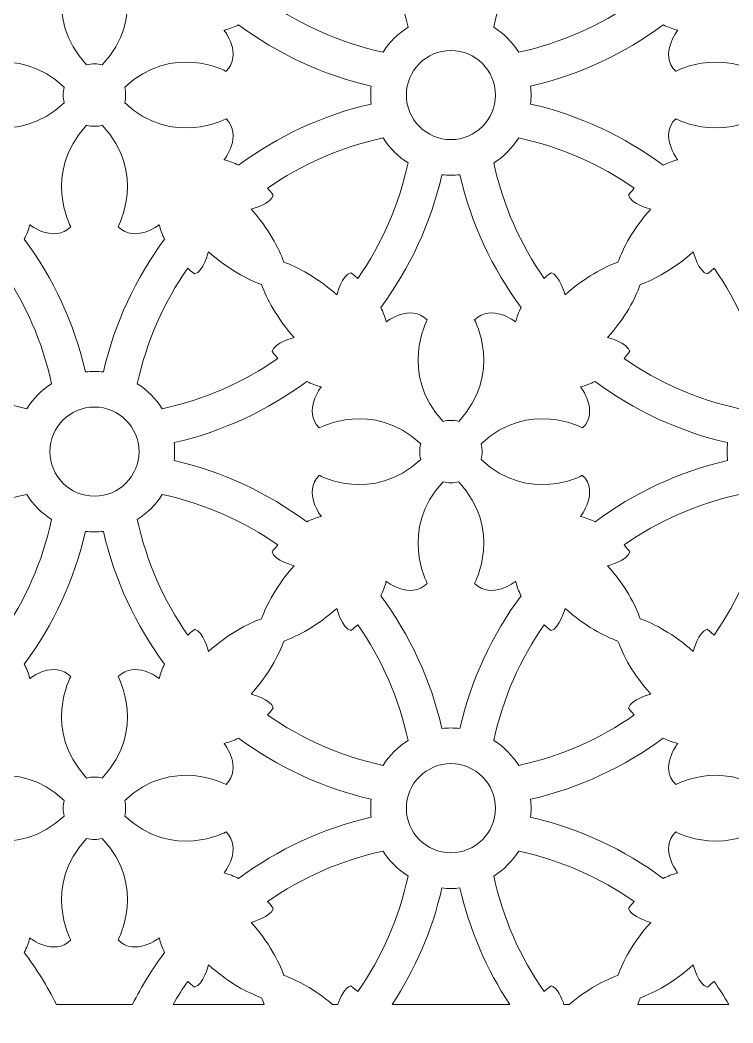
# Model space of a CAD drawing. Header units: centimetres. Extents: x -9.3 to 7.4, y -14.2 to 13.8.
# Drawn here: x 3.289 to 5.836, y -11.118 to -7.536 of the extents above; entities that cross this region are included whole.
import ezdxf

# ---------------------------------------------------------------- set-up
doc = ezdxf.new("R2010")
doc.units = ezdxf.units.CM
doc.header["$MEASUREMENT"] = 0
doc.layers.add('layer 1', color=7, linetype='Continuous')

msp = doc.modelspace()

# ---------------------------------------------------------------- linework, layer by layer
at = {"layer": 'layer 1', "color": 242, "lineweight": 9}
for points, knots in [([(7.37552, 13.84713), (4.82831, 13.84713), (2.28109, 13.84713), (-0.26612, 13.84713), (-0.26612, 13.84713), (-0.26612, 5.33379), (-0.26612, -3.17955), (-0.26612, -11.69289), (-0.26612, -11.69289), (-0.26609, -11.69289), (-0.26607, -11.69289), (-0.26605, -11.69289), (-0.26605, -11.69289), (-0.26605, -12.51932), (-0.26605, -13.34575), (-0.26605, -14.17218), (-0.26605, -14.17218), (0.03112, -14.17218), (0.32829, -14.17218), (0.62547, -14.17218), (0.62547, -14.17218), (0.62547, -14.04482), (0.62547, -13.91746), (0.62547, -13.79009), (0.62547, -13.79009), (0.93981, -13.79009), (1.25416, -13.79009), (1.56851, -13.79009), (1.56851, -13.79009), (1.56851, -13.54122), (1.56851, -13.29235), (1.56851, -13.04347), (1.56851, -13.04347), (1.69568, -13.04094), (1.82285, -13.0384), (1.95002, -13.03586), (1.95002, -13.03586), (1.97261, -13.10026), (2.0022, -13.1561), (2.05134, -13.20539), (2.05134, -13.20539), (2.09946, -13.25366), (2.14918, -13.28349), (2.20758, -13.29707), (2.20758, -13.29707), (2.28487, -13.31504), (2.3665, -13.30722), (2.42855, -13.25309), (2.42855, -13.25309), (2.48859, -13.20069), (2.52323, -13.11678), (2.53568, -13.03673), (2.53568, -13.03673), (2.57121, -13.04032), (2.60143, -13.03949), (2.62993, -13.03541), (2.62993, -13.03541), (2.77215, -13.01506), (2.83933, -12.92507), (2.85133, -12.78937), (2.85133, -12.78937), (2.85428, -12.75611), (2.85193, -12.72328), (2.84137, -12.69438), (2.84137, -12.69438), (2.84361, -12.69494), (2.84584, -12.6955), (2.84807, -12.69605), (2.84807, -12.69605), (2.89827, -12.71341), (2.94845, -12.73076), (2.99864, -12.74811), (2.99864, -12.74811), (3.02875, -13.05564), (3.26623, -13.29507), (3.55473, -13.29507), (3.55473, -13.29507), (3.84323, -13.29507), (4.08071, -13.05564), (4.11083, -12.74811), (4.11083, -12.74811), (4.16101, -12.73076), (4.2112, -12.71341), (4.26138, -12.69605), (4.26138, -12.69605), (4.26362, -12.6955), (4.26586, -12.69494), (4.26808, -12.69438), (4.26808, -12.69438), (4.25752, -12.72328), (4.25518, -12.75611), (4.25812, -12.78937), (4.25812, -12.78937), (4.27013, -12.92507), (4.33731, -13.01506), (4.47953, -13.03541), (4.47953, -13.03541), (4.50803, -13.03949), (4.53825, -13.04032), (4.57378, -13.03673), (4.57378, -13.03673), (4.58622, -13.11678), (4.62087, -13.20069), (4.68092, -13.25309), (4.68092, -13.25309), (4.74297, -13.30722), (4.82459, -13.31504), (4.90189, -13.29707), (4.90189, -13.29707), (4.96028, -13.28349), (5.01001, -13.25366), (5.05812, -13.20539), (5.05812, -13.20539), (5.10726, -13.1561), (5.13685, -13.10026), (5.15944, -13.03586), (5.15944, -13.03586), (5.28661, -13.0384), (5.41378, -13.04094), (5.54095, -13.04347), (5.54095, -13.04347), (5.54095, -13.29235), (5.54095, -13.54122), (5.54095, -13.79009), (5.54095, -13.79009), (5.8553, -13.79009), (6.16965, -13.79009), (6.48399, -13.79009), (6.48399, -13.79009), (6.48399, -13.91746), (6.48399, -14.04482), (6.48399, -14.17218), (6.48399, -14.17218), (6.78116, -14.17218), (7.07834, -14.17218), (7.37552, -14.17218), (7.37552, -14.17218), (7.37552, -13.34575), (7.37552, -12.51932), (7.37552, -11.69289), (7.37552, -11.69289), (7.37552, -3.17955), (7.37552, 5.33379), (7.37552, 13.84713)], [0, 0, 0, 0, 0.027027, 0.027027, 0.027027, 0.027027, 0.0540541, 0.0540541, 0.0540541, 0.0540541, 0.0810811, 0.0810811, 0.0810811, 0.0810811, 0.1081081, 0.1081081, 0.1081081, 0.1081081, 0.1351351, 0.1351351, 0.1351351, 0.1351351, 0.1621622, 0.1621622, 0.1621622, 0.1621622, 0.1891892, 0.1891892, 0.1891892, 0.1891892, 0.2162162, 0.2162162, 0.2162162, 0.2162162, 0.2432432, 0.2432432, 0.2432432, 0.2432432, 0.2702703, 0.2702703, 0.2702703, 0.2702703, 0.2972973, 0.2972973, 0.2972973, 0.2972973, 0.3243243, 0.3243243, 0.3243243, 0.3243243, 0.3513514, 0.3513514, 0.3513514, 0.3513514, 0.3783784, 0.3783784, 0.3783784, 0.3783784, 0.4054054, 0.4054054, 0.4054054, 0.4054054, 0.4324324, 0.4324324, 0.4324324, 0.4324324, 0.4594595, 0.4594595, 0.4594595, 0.4594595, 0.4864865, 0.4864865, 0.4864865, 0.4864865, 0.5135135, 0.5135135, 0.5135135, 0.5135135, 0.5405405, 0.5405405, 0.5405405, 0.5405405, 0.5675676, 0.5675676, 0.5675676, 0.5675676, 0.5945946, 0.5945946, 0.5945946, 0.5945946, 0.6216216, 0.6216216, 0.6216216, 0.6216216, 0.6486486, 0.6486486, 0.6486486, 0.6486486, 0.6756757, 0.6756757, 0.6756757, 0.6756757, 0.7027027, 0.7027027, 0.7027027, 0.7027027, 0.7297297, 0.7297297, 0.7297297, 0.7297297, 0.7567568, 0.7567568, 0.7567568, 0.7567568, 0.7837838, 0.7837838, 0.7837838, 0.7837838, 0.8108108, 0.8108108, 0.8108108, 0.8108108, 0.8378378, 0.8378378, 0.8378378, 0.8378378, 0.8648649, 0.8648649, 0.8648649, 0.8648649, 0.8918919, 0.8918919, 0.8918919, 0.8918919, 0.9189189, 0.9189189, 0.9189189, 0.9189189, 0.9459459, 0.9459459, 0.9459459, 0.9459459, 1, 1, 1, 1]), ([(3.55469, -6.81711), (3.54385, -6.81711), (3.53315, -6.81647), (3.52263, -6.81531), (3.52263, -6.81531), (3.48278, -6.98964), (3.40714, -7.15032), (3.30389, -7.28928), (3.30389, -7.28928), (3.31224, -7.30548), (3.31911, -7.32282), (3.32341, -7.34098), (3.32341, -7.34098), (3.32341, -7.34098), (3.40954, -7.27318), (3.47003, -7.33366), (3.47003, -7.33366), (3.47003, -7.33366), (3.36657, -7.52488), (3.52684, -7.69619), (3.52684, -7.69619), (3.54511, -7.6915), (3.56431, -7.6915), (3.58258, -7.69619), (3.58258, -7.69619), (3.74283, -7.52486), (3.63939, -7.33366), (3.63939, -7.33366), (3.63939, -7.33366), (3.69986, -7.27318), (3.786, -7.34098), (3.786, -7.34098), (3.786, -7.34098), (3.7903, -7.3228), (3.79716, -7.30548), (3.80551, -7.28926), (3.80551, -7.28926), (3.70227, -7.15032), (3.62661, -6.98964), (3.58678, -6.81531), (3.58678, -6.81531), (3.57624, -6.81649), (3.56554, -6.81711), (3.55469, -6.81711)], [0, 0, 0, 0, 0.0833333, 0.0833333, 0.0833333, 0.0833333, 0.1666667, 0.1666667, 0.1666667, 0.1666667, 0.25, 0.25, 0.25, 0.25, 0.3333333, 0.3333333, 0.3333333, 0.3333333, 0.4166667, 0.4166667, 0.4166667, 0.4166667, 0.5, 0.5, 0.5, 0.5, 0.5833333, 0.5833333, 0.5833333, 0.5833333, 0.6666667, 0.6666667, 0.6666667, 0.6666667, 0.75, 0.75, 0.75, 0.75, 0.8333333, 0.8333333, 0.8333333, 0.8333333, 1, 1, 1, 1]), ([(4.5861, -7.651), (4.60883, -7.61514), (4.6393, -7.58465), (4.67517, -7.56192), (4.67517, -7.56192), (4.6427, -7.41115), (4.58058, -7.27139), (4.4952, -7.14905), (4.4952, -7.14905), (4.48063, -7.16229), (4.47056, -7.16966), (4.47056, -7.16966), (4.47056, -7.16966), (4.4394, -7.16233), (4.42064, -7.09041), (4.42064, -7.09041), (4.42064, -7.09041), (4.34857, -7.15446), (4.28231, -7.18879), (4.23137, -7.20721), (4.23137, -7.20721), (4.21295, -7.25817), (4.1786, -7.32442), (4.11455, -7.39647), (4.11455, -7.39647), (4.11455, -7.39647), (4.18648, -7.41524), (4.19381, -7.4464), (4.19381, -7.4464), (4.19381, -7.4464), (4.18643, -7.45647), (4.17321, -7.47104), (4.17321, -7.47104), (4.29554, -7.55642), (4.43531, -7.61855), (4.5861, -7.651)], [0, 0, 0, 0, 0.1, 0.1, 0.1, 0.1, 0.2, 0.2, 0.2, 0.2, 0.3, 0.3, 0.3, 0.3, 0.4, 0.4, 0.4, 0.4, 0.5, 0.5, 0.5, 0.5, 0.6, 0.6, 0.6, 0.6, 0.7, 0.7, 0.7, 0.7, 0.8, 0.8, 0.8, 0.8, 1, 1, 1, 1]), ([(5.07052, -7.651), (5.04778, -7.61514), (5.01731, -7.58465), (4.98145, -7.56192), (4.98145, -7.56192), (5.01391, -7.41115), (5.07604, -7.27139), (5.16142, -7.14905), (5.16142, -7.14905), (5.17597, -7.16229), (5.18605, -7.16967), (5.18605, -7.16967), (5.18605, -7.16967), (5.21721, -7.16233), (5.23599, -7.09041), (5.23599, -7.09041), (5.23599, -7.09041), (5.30804, -7.15445), (5.3743, -7.18879), (5.42526, -7.20721), (5.42526, -7.20721), (5.44367, -7.25817), (5.478, -7.32442), (5.54205, -7.39647), (5.54205, -7.39647), (5.54205, -7.39647), (5.47013, -7.41524), (5.4628, -7.4464), (5.4628, -7.4464), (5.4628, -7.4464), (5.47017, -7.45647), (5.4834, -7.47104), (5.4834, -7.47104), (5.36107, -7.55642), (5.2213, -7.61855), (5.07052, -7.651)], [0, 0, 0, 0, 0.1, 0.1, 0.1, 0.1, 0.2, 0.2, 0.2, 0.2, 0.3, 0.3, 0.3, 0.3, 0.4, 0.4, 0.4, 0.4, 0.5, 0.5, 0.5, 0.5, 0.6, 0.6, 0.6, 0.6, 0.7, 0.7, 0.7, 0.7, 0.8, 0.8, 0.8, 0.8, 1, 1, 1, 1]), ([(3.03982, -7.55335), (2.90088, -7.65661), (2.74019, -7.73226), (2.56586, -7.7721), (2.56586, -7.7721), (2.56702, -7.78263), (2.56766, -7.79332), (2.56766, -7.80416), (2.56766, -7.80416), (2.56766, -7.81499), (2.56702, -7.82568), (2.56586, -7.83621), (2.56586, -7.83621), (2.74019, -7.87604), (2.90087, -7.95172), (3.03982, -8.05497), (3.03982, -8.05497), (3.05603, -8.04661), (3.07337, -8.03975), (3.09153, -8.03545), (3.09153, -8.03545), (3.09153, -8.03545), (3.02371, -7.94932), (3.08421, -7.88883), (3.08421, -7.88883), (3.08421, -7.88883), (3.27543, -7.99229), (3.44672, -7.83201), (3.44672, -7.83201), (3.44204, -7.81375), (3.44204, -7.79455), (3.44672, -7.77629), (3.44672, -7.77629), (3.27541, -7.61602), (3.08421, -7.71947), (3.08421, -7.71947), (3.08421, -7.71947), (3.02371, -7.659), (3.09153, -7.57286), (3.09153, -7.57286), (3.09153, -7.57286), (3.07337, -7.56857), (3.05603, -7.56169), (3.03982, -7.55335)], [0, 0, 0, 0, 0.0833333, 0.0833333, 0.0833333, 0.0833333, 0.1666667, 0.1666667, 0.1666667, 0.1666667, 0.25, 0.25, 0.25, 0.25, 0.3333333, 0.3333333, 0.3333333, 0.3333333, 0.4166667, 0.4166667, 0.4166667, 0.4166667, 0.5, 0.5, 0.5, 0.5, 0.5833333, 0.5833333, 0.5833333, 0.5833333, 0.6666667, 0.6666667, 0.6666667, 0.6666667, 0.75, 0.75, 0.75, 0.75, 0.8333333, 0.8333333, 0.8333333, 0.8333333, 1, 1, 1, 1]), ([(4.06958, -8.05497), (4.20852, -7.9517), (4.36921, -7.87604), (4.54354, -7.83621), (4.54354, -7.83621), (4.54236, -7.82568), (4.54174, -7.81499), (4.54174, -7.80416), (4.54174, -7.80416), (4.54174, -7.79332), (4.54236, -7.78263), (4.54354, -7.7721), (4.54354, -7.7721), (4.36921, -7.73226), (4.20852, -7.65661), (4.06958, -7.55335), (4.06958, -7.55335), (4.05338, -7.56169), (4.03604, -7.56857), (4.01788, -7.57286), (4.01788, -7.57286), (4.01788, -7.57286), (4.08567, -7.659), (4.0252, -7.71947), (4.0252, -7.71947), (4.0252, -7.71947), (3.83399, -7.61603), (3.66269, -7.7763), (3.66269, -7.7763), (3.66737, -7.79456), (3.66736, -7.81375), (3.66267, -7.83201), (3.66267, -7.83201), (3.83399, -7.99229), (4.0252, -7.88884), (4.0252, -7.88884), (4.0252, -7.88884), (4.08567, -7.94932), (4.01788, -8.03545), (4.01788, -8.03545), (4.01788, -8.03545), (4.03604, -8.03975), (4.05338, -8.04661), (4.06958, -8.05497)], [0, 0, 0, 0, 0.0833333, 0.0833333, 0.0833333, 0.0833333, 0.1666667, 0.1666667, 0.1666667, 0.1666667, 0.25, 0.25, 0.25, 0.25, 0.3333333, 0.3333333, 0.3333333, 0.3333333, 0.4166667, 0.4166667, 0.4166667, 0.4166667, 0.5, 0.5, 0.5, 0.5, 0.5833333, 0.5833333, 0.5833333, 0.5833333, 0.6666667, 0.6666667, 0.6666667, 0.6666667, 0.75, 0.75, 0.75, 0.75, 0.8333333, 0.8333333, 0.8333333, 0.8333333, 1, 1, 1, 1]), ([(5.58703, -8.05497), (5.44808, -7.95172), (5.2874, -7.87604), (5.11306, -7.83621), (5.11306, -7.83621), (5.11425, -7.82568), (5.11487, -7.81499), (5.11487, -7.80416), (5.11487, -7.80416), (5.11487, -7.79332), (5.11425, -7.78263), (5.11306, -7.7721), (5.11306, -7.7721), (5.2874, -7.73226), (5.44809, -7.65661), (5.58703, -7.55335), (5.58703, -7.55335), (5.60324, -7.56169), (5.62057, -7.56857), (5.63873, -7.57286), (5.63873, -7.57286), (5.63873, -7.57286), (5.57093, -7.659), (5.63141, -7.71947), (5.63141, -7.71947), (5.63141, -7.71947), (5.82261, -7.61602), (5.99395, -7.77629), (5.99395, -7.77629), (5.98926, -7.79455), (5.98925, -7.81375), (5.99395, -7.83201), (5.99395, -7.83201), (5.82263, -7.99229), (5.63141, -7.88883), (5.63141, -7.88883), (5.63141, -7.88883), (5.57093, -7.94932), (5.63873, -8.03545), (5.63873, -8.03545), (5.63873, -8.03545), (5.62057, -8.03975), (5.60324, -8.04661), (5.58703, -8.05497)], [0, 0, 0, 0, 0.0833333, 0.0833333, 0.0833333, 0.0833333, 0.1666667, 0.1666667, 0.1666667, 0.1666667, 0.25, 0.25, 0.25, 0.25, 0.3333333, 0.3333333, 0.3333333, 0.3333333, 0.4166667, 0.4166667, 0.4166667, 0.4166667, 0.5, 0.5, 0.5, 0.5, 0.5833333, 0.5833333, 0.5833333, 0.5833333, 0.6666667, 0.6666667, 0.6666667, 0.6666667, 0.75, 0.75, 0.75, 0.75, 0.8333333, 0.8333333, 0.8333333, 0.8333333, 1, 1, 1, 1]), ([(4.8283, -7.96336), (4.91623, -7.96336), (4.9875, -7.89206), (4.9875, -7.80416), (4.9875, -7.80416), (4.9875, -7.71624), (4.91623, -7.64495), (4.8283, -7.64495), (4.8283, -7.64495), (4.7404, -7.64495), (4.6691, -7.71624), (4.6691, -7.80416), (4.6691, -7.80416), (4.6691, -7.89206), (4.7404, -7.96336), (4.8283, -7.96336)], [0, 0, 0, 0, 0.2, 0.2, 0.2, 0.2, 0.4, 0.4, 0.4, 0.4, 0.6, 0.6, 0.6, 0.6, 1, 1, 1, 1]), ([(3.30389, -8.31904), (3.40716, -8.45799), (3.48278, -8.61867), (3.52263, -8.793), (3.52263, -8.793), (3.53315, -8.79183), (3.54385, -8.79119), (3.55469, -8.79119), (3.55469, -8.79119), (3.56554, -8.79119), (3.57624, -8.79183), (3.58678, -8.793), (3.58678, -8.793), (3.62661, -8.61867), (3.70227, -8.458), (3.80551, -8.31904), (3.80551, -8.31904), (3.79716, -8.30283), (3.7903, -8.28551), (3.786, -8.26734), (3.786, -8.26734), (3.786, -8.26734), (3.69986, -8.33513), (3.63939, -8.27467), (3.63939, -8.27467), (3.63939, -8.27467), (3.74284, -8.08343), (3.58256, -7.91212), (3.58256, -7.91212), (3.5643, -7.91681), (3.54511, -7.91684), (3.52684, -7.91215), (3.52684, -7.91215), (3.36658, -8.08345), (3.47002, -8.27467), (3.47002, -8.27467), (3.47002, -8.27467), (3.40954, -8.33513), (3.32341, -8.26734), (3.32341, -8.26734), (3.32341, -8.26734), (3.31911, -8.28551), (3.31224, -8.30283), (3.30389, -8.31904)], [0, 0, 0, 0, 0.0833333, 0.0833333, 0.0833333, 0.0833333, 0.1666667, 0.1666667, 0.1666667, 0.1666667, 0.25, 0.25, 0.25, 0.25, 0.3333333, 0.3333333, 0.3333333, 0.3333333, 0.4166667, 0.4166667, 0.4166667, 0.4166667, 0.5, 0.5, 0.5, 0.5, 0.5833333, 0.5833333, 0.5833333, 0.5833333, 0.6666667, 0.6666667, 0.6666667, 0.6666667, 0.75, 0.75, 0.75, 0.75, 0.8333333, 0.8333333, 0.8333333, 0.8333333, 1, 1, 1, 1]), ([(4.5861, -7.95731), (4.60883, -7.99316), (4.6393, -8.02366), (4.67517, -8.04638), (4.67517, -8.04638), (4.6427, -8.19716), (4.58058, -8.33693), (4.4952, -8.45927), (4.4952, -8.45927), (4.48063, -8.44603), (4.47056, -8.43865), (4.47056, -8.43865), (4.47056, -8.43865), (4.4394, -8.44598), (4.42064, -8.51789), (4.42064, -8.51789), (4.42064, -8.51789), (4.34857, -8.45386), (4.28232, -8.41951), (4.23137, -8.40111), (4.23137, -8.40111), (4.21295, -8.35015), (4.1786, -8.28389), (4.11455, -8.21183), (4.11455, -8.21183), (4.11455, -8.21183), (4.18648, -8.19306), (4.19381, -8.1619), (4.19381, -8.1619), (4.19381, -8.1619), (4.18643, -8.15184), (4.17321, -8.13728), (4.17321, -8.13728), (4.29554, -8.05189), (4.43531, -7.98976), (4.5861, -7.95731)], [0, 0, 0, 0, 0.1, 0.1, 0.1, 0.1, 0.2, 0.2, 0.2, 0.2, 0.3, 0.3, 0.3, 0.3, 0.4, 0.4, 0.4, 0.4, 0.5, 0.5, 0.5, 0.5, 0.6, 0.6, 0.6, 0.6, 0.7, 0.7, 0.7, 0.7, 0.8, 0.8, 0.8, 0.8, 1, 1, 1, 1]), ([(5.07052, -7.95731), (5.04778, -7.99316), (5.01731, -8.02366), (4.98145, -8.04638), (4.98145, -8.04638), (5.01391, -8.19716), (5.07604, -8.33693), (5.16142, -8.45927), (5.16142, -8.45927), (5.17597, -8.44603), (5.18605, -8.43865), (5.18605, -8.43865), (5.18605, -8.43865), (5.21721, -8.44598), (5.23599, -8.51789), (5.23599, -8.51789), (5.23599, -8.51789), (5.30804, -8.45386), (5.3743, -8.41951), (5.42526, -8.40111), (5.42526, -8.40111), (5.44367, -8.35015), (5.478, -8.28389), (5.54205, -8.21183), (5.54205, -8.21183), (5.54205, -8.21183), (5.47013, -8.19306), (5.4628, -8.1619), (5.4628, -8.1619), (5.4628, -8.1619), (5.47017, -8.15184), (5.4834, -8.13728), (5.4834, -8.13728), (5.36107, -8.05189), (5.2213, -7.98976), (5.07052, -7.95731)], [0, 0, 0, 0, 0.1, 0.1, 0.1, 0.1, 0.2, 0.2, 0.2, 0.2, 0.3, 0.3, 0.3, 0.3, 0.4, 0.4, 0.4, 0.4, 0.5, 0.5, 0.5, 0.5, 0.6, 0.6, 0.6, 0.6, 0.7, 0.7, 0.7, 0.7, 0.8, 0.8, 0.8, 0.8, 1, 1, 1, 1]), ([(5.07911, -8.56289), (4.97584, -8.42394), (4.90019, -8.26325), (4.86035, -8.08892), (4.86035, -8.08892), (4.84983, -8.0901), (4.83914, -8.09071), (4.8283, -8.09071), (4.8283, -8.09071), (4.81747, -8.09071), (4.80678, -8.0901), (4.79626, -8.08892), (4.79626, -8.08892), (4.75642, -8.26325), (4.68077, -8.42396), (4.57752, -8.56289), (4.57752, -8.56289), (4.58585, -8.5791), (4.59271, -8.59643), (4.597, -8.61458), (4.597, -8.61458), (4.597, -8.61458), (4.68315, -8.54677), (4.74362, -8.60727), (4.74362, -8.60727), (4.74362, -8.60727), (4.64017, -8.79847), (4.80043, -8.96979), (4.80043, -8.96979), (4.8187, -8.9651), (4.8379, -8.9651), (4.85616, -8.96977), (4.85616, -8.96977), (5.01644, -8.79847), (4.91297, -8.60727), (4.91297, -8.60727), (4.91297, -8.60727), (4.97346, -8.54677), (5.0596, -8.61458), (5.0596, -8.61458), (5.0596, -8.61458), (5.06389, -8.59643), (5.07076, -8.5791), (5.07911, -8.56289)], [0, 0, 0, 0, 0.0833333, 0.0833333, 0.0833333, 0.0833333, 0.1666667, 0.1666667, 0.1666667, 0.1666667, 0.25, 0.25, 0.25, 0.25, 0.3333333, 0.3333333, 0.3333333, 0.3333333, 0.4166667, 0.4166667, 0.4166667, 0.4166667, 0.5, 0.5, 0.5, 0.5, 0.5833333, 0.5833333, 0.5833333, 0.5833333, 0.6666667, 0.6666667, 0.6666667, 0.6666667, 0.75, 0.75, 0.75, 0.75, 0.8333333, 0.8333333, 0.8333333, 0.8333333, 1, 1, 1, 1]), ([(2.8996, -8.74465), (3.02194, -8.83002), (3.16169, -8.89214), (3.31249, -8.92459), (3.31249, -8.92459), (3.3352, -8.88875), (3.36567, -8.85828), (3.40153, -8.83555), (3.40153, -8.83555), (3.36908, -8.68477), (3.30696, -8.545), (3.22158, -8.42267), (3.22158, -8.42267), (3.20702, -8.43589), (3.19694, -8.44326), (3.19694, -8.44326), (3.19694, -8.44326), (3.16579, -8.43593), (3.14702, -8.36402), (3.14702, -8.36402), (3.14702, -8.36402), (3.07497, -8.42806), (3.0087, -8.4624), (2.95776, -8.48082), (2.95776, -8.48082), (2.93934, -8.53177), (2.905, -8.59803), (2.84096, -8.67009), (2.84096, -8.67009), (2.84096, -8.67009), (2.91287, -8.68885), (2.92021, -8.72001), (2.92021, -8.72001), (2.92021, -8.72001), (2.91284, -8.73008), (2.8996, -8.74465)], [0, 0, 0, 0, 0.1, 0.1, 0.1, 0.1, 0.2, 0.2, 0.2, 0.2, 0.3, 0.3, 0.3, 0.3, 0.4, 0.4, 0.4, 0.4, 0.5, 0.5, 0.5, 0.5, 0.6, 0.6, 0.6, 0.6, 0.7, 0.7, 0.7, 0.7, 0.8, 0.8, 0.8, 0.8, 1, 1, 1, 1]), ([(4.2098, -8.74465), (4.08748, -8.83003), (3.94771, -8.89214), (3.79691, -8.92459), (3.79691, -8.92459), (3.77418, -8.88875), (3.74371, -8.85828), (3.70787, -8.83555), (3.70787, -8.83555), (3.74032, -8.68477), (3.80244, -8.54502), (3.88782, -8.42267), (3.88782, -8.42267), (3.90238, -8.43589), (3.91245, -8.44326), (3.91245, -8.44326), (3.91245, -8.44326), (3.94361, -8.43593), (3.96237, -8.36402), (3.96237, -8.36402), (3.96237, -8.36402), (4.03444, -8.42806), (4.1007, -8.4624), (4.15164, -8.48082), (4.15164, -8.48082), (4.17006, -8.53177), (4.20439, -8.59803), (4.26844, -8.67009), (4.26844, -8.67009), (4.26844, -8.67009), (4.19653, -8.68885), (4.1892, -8.72001), (4.1892, -8.72001), (4.1892, -8.72001), (4.19658, -8.73008), (4.2098, -8.74465)], [0, 0, 0, 0, 0.1, 0.1, 0.1, 0.1, 0.2, 0.2, 0.2, 0.2, 0.3, 0.3, 0.3, 0.3, 0.4, 0.4, 0.4, 0.4, 0.5, 0.5, 0.5, 0.5, 0.6, 0.6, 0.6, 0.6, 0.7, 0.7, 0.7, 0.7, 0.8, 0.8, 0.8, 0.8, 1, 1, 1, 1]), ([(5.44681, -8.74465), (5.56914, -8.83002), (5.70892, -8.89214), (5.85969, -8.92459), (5.85969, -8.92459), (5.88242, -8.88875), (5.9129, -8.85828), (5.94874, -8.83555), (5.94874, -8.83555), (5.91628, -8.68477), (5.85417, -8.545), (5.76879, -8.42267), (5.76879, -8.42267), (5.75422, -8.43589), (5.74416, -8.44326), (5.74416, -8.44326), (5.74416, -8.44326), (5.71301, -8.43593), (5.69422, -8.36402), (5.69422, -8.36402), (5.69422, -8.36402), (5.62217, -8.42806), (5.55592, -8.4624), (5.50497, -8.48082), (5.50497, -8.48082), (5.48656, -8.53177), (5.45221, -8.59803), (5.38816, -8.67009), (5.38816, -8.67009), (5.38816, -8.67009), (5.46009, -8.68885), (5.46741, -8.72001), (5.46741, -8.72001), (5.46741, -8.72001), (5.46004, -8.73008), (5.44681, -8.74465)], [0, 0, 0, 0, 0.1, 0.1, 0.1, 0.1, 0.2, 0.2, 0.2, 0.2, 0.3, 0.3, 0.3, 0.3, 0.4, 0.4, 0.4, 0.4, 0.5, 0.5, 0.5, 0.5, 0.6, 0.6, 0.6, 0.6, 0.7, 0.7, 0.7, 0.7, 0.8, 0.8, 0.8, 0.8, 1, 1, 1, 1]), ([(4.31343, -8.82695), (4.17448, -8.93022), (4.0138, -9.00585), (3.83947, -9.04569), (3.83947, -9.04569), (3.84063, -9.05622), (3.84127, -9.06692), (3.84127, -9.07775), (3.84127, -9.07775), (3.84127, -9.08861), (3.84063, -9.09929), (3.83947, -9.10983), (3.83947, -9.10983), (4.0138, -9.14967), (4.17448, -9.22531), (4.31343, -9.32856), (4.31343, -9.32856), (4.32965, -9.32021), (4.34696, -9.31336), (4.36513, -9.30906), (4.36513, -9.30906), (4.36513, -9.30906), (4.29732, -9.22291), (4.35781, -9.16245), (4.35781, -9.16245), (4.35781, -9.16245), (4.54902, -9.26589), (4.72034, -9.10562), (4.72034, -9.10562), (4.71565, -9.08736), (4.71562, -9.06816), (4.72031, -9.0499), (4.72031, -9.0499), (4.54901, -8.88964), (4.35779, -8.99308), (4.35779, -8.99308), (4.35779, -8.99308), (4.29732, -8.9326), (4.36513, -8.84647), (4.36513, -8.84647), (4.36513, -8.84647), (4.34696, -8.84217), (4.32965, -8.8353), (4.31343, -8.82695)], [0, 0, 0, 0, 0.0833333, 0.0833333, 0.0833333, 0.0833333, 0.1666667, 0.1666667, 0.1666667, 0.1666667, 0.25, 0.25, 0.25, 0.25, 0.3333333, 0.3333333, 0.3333333, 0.3333333, 0.4166667, 0.4166667, 0.4166667, 0.4166667, 0.5, 0.5, 0.5, 0.5, 0.5833333, 0.5833333, 0.5833333, 0.5833333, 0.6666667, 0.6666667, 0.6666667, 0.6666667, 0.75, 0.75, 0.75, 0.75, 0.8333333, 0.8333333, 0.8333333, 0.8333333, 1, 1, 1, 1]), ([(5.34318, -9.32856), (5.48213, -9.22531), (5.64281, -9.14967), (5.81715, -9.10983), (5.81715, -9.10983), (5.81597, -9.09929), (5.81535, -9.08861), (5.81535, -9.07775), (5.81535, -9.07775), (5.81535, -9.06692), (5.81597, -9.05622), (5.81715, -9.04569), (5.81715, -9.04569), (5.64281, -9.00585), (5.48213, -8.93022), (5.34318, -8.82695), (5.34318, -8.82695), (5.32698, -8.8353), (5.30964, -8.84217), (5.29148, -8.84646), (5.29148, -8.84646), (5.29148, -8.84646), (5.35929, -8.9326), (5.29881, -8.99307), (5.29881, -8.99307), (5.29881, -8.99307), (5.1076, -8.88962), (4.93629, -9.0499), (4.93629, -9.0499), (4.94096, -9.06815), (4.94097, -9.08736), (4.93629, -9.10562), (4.93629, -9.10562), (5.10759, -9.26589), (5.29881, -9.16244), (5.29881, -9.16244), (5.29881, -9.16244), (5.35929, -9.22291), (5.29148, -9.30906), (5.29148, -9.30906), (5.29148, -9.30906), (5.30964, -9.31335), (5.32698, -9.32021), (5.34318, -9.32856)], [0, 0, 0, 0, 0.0833333, 0.0833333, 0.0833333, 0.0833333, 0.1666667, 0.1666667, 0.1666667, 0.1666667, 0.25, 0.25, 0.25, 0.25, 0.3333333, 0.3333333, 0.3333333, 0.3333333, 0.4166667, 0.4166667, 0.4166667, 0.4166667, 0.5, 0.5, 0.5, 0.5, 0.5833333, 0.5833333, 0.5833333, 0.5833333, 0.6666667, 0.6666667, 0.6666667, 0.6666667, 0.75, 0.75, 0.75, 0.75, 0.8333333, 0.8333333, 0.8333333, 0.8333333, 1, 1, 1, 1]), ([(3.55469, -9.23697), (3.46678, -9.23697), (3.3955, -9.16566), (3.3955, -9.07775), (3.3955, -9.07775), (3.3955, -8.98985), (3.46678, -8.91856), (3.55469, -8.91856), (3.55469, -8.91856), (3.64261, -8.91856), (3.71391, -8.98985), (3.71391, -9.07775), (3.71391, -9.07775), (3.71391, -9.16566), (3.64261, -9.23697), (3.55469, -9.23697)], [0, 0, 0, 0, 0.2, 0.2, 0.2, 0.2, 0.4, 0.4, 0.4, 0.4, 0.6, 0.6, 0.6, 0.6, 1, 1, 1, 1]), ([(4.8283, -10.0648), (4.83914, -10.0648), (4.84983, -10.06542), (4.86035, -10.0666), (4.86035, -10.0666), (4.90019, -9.89226), (4.97584, -9.73157), (5.07911, -9.59263), (5.07911, -9.59263), (5.07076, -9.57641), (5.06389, -9.5591), (5.0596, -9.54093), (5.0596, -9.54093), (5.0596, -9.54093), (4.97346, -9.60875), (4.91299, -9.54827), (4.91299, -9.54827), (4.91299, -9.54827), (5.01641, -9.35706), (4.85617, -9.18575), (4.85617, -9.18575), (4.8379, -9.19044), (4.81871, -9.19042), (4.80043, -9.18574), (4.80043, -9.18574), (4.64017, -9.35704), (4.7436, -9.54827), (4.7436, -9.54827), (4.7436, -9.54827), (4.68315, -9.60875), (4.597, -9.54094), (4.597, -9.54094), (4.597, -9.54094), (4.59271, -9.5591), (4.58585, -9.57643), (4.57752, -9.59263), (4.57752, -9.59263), (4.68077, -9.73157), (4.75642, -9.89227), (4.79626, -10.0666), (4.79626, -10.0666), (4.80678, -10.06542), (4.81747, -10.0648), (4.8283, -10.0648)], [0, 0, 0, 0, 0.0833333, 0.0833333, 0.0833333, 0.0833333, 0.1666667, 0.1666667, 0.1666667, 0.1666667, 0.25, 0.25, 0.25, 0.25, 0.3333333, 0.3333333, 0.3333333, 0.3333333, 0.4166667, 0.4166667, 0.4166667, 0.4166667, 0.5, 0.5, 0.5, 0.5, 0.5833333, 0.5833333, 0.5833333, 0.5833333, 0.6666667, 0.6666667, 0.6666667, 0.6666667, 0.75, 0.75, 0.75, 0.75, 0.8333333, 0.8333333, 0.8333333, 0.8333333, 1, 1, 1, 1]), ([(2.89961, -9.41087), (3.02194, -9.32549), (3.16169, -9.26337), (3.31249, -9.23092), (3.31249, -9.23092), (3.3352, -9.26676), (3.36567, -9.29723), (3.40153, -9.31996), (3.40153, -9.31996), (3.36908, -9.47075), (3.30696, -9.61052), (3.22158, -9.73285), (3.22158, -9.73285), (3.20702, -9.71963), (3.19694, -9.71226), (3.19694, -9.71226), (3.19694, -9.71226), (3.16579, -9.71958), (3.14702, -9.79151), (3.14702, -9.79151), (3.14702, -9.79151), (3.07497, -9.72746), (3.0087, -9.69311), (2.95776, -9.67471), (2.95776, -9.67471), (2.93934, -9.62375), (2.905, -9.55749), (2.84096, -9.48544), (2.84096, -9.48544), (2.84096, -9.48544), (2.91287, -9.46668), (2.92021, -9.43552), (2.92021, -9.43552), (2.92021, -9.43552), (2.91284, -9.42544), (2.89961, -9.41087)], [0, 0, 0, 0, 0.1, 0.1, 0.1, 0.1, 0.2, 0.2, 0.2, 0.2, 0.3, 0.3, 0.3, 0.3, 0.4, 0.4, 0.4, 0.4, 0.5, 0.5, 0.5, 0.5, 0.6, 0.6, 0.6, 0.6, 0.7, 0.7, 0.7, 0.7, 0.8, 0.8, 0.8, 0.8, 1, 1, 1, 1]), ([(4.2098, -9.41087), (4.08748, -9.32549), (3.94771, -9.26337), (3.79691, -9.23092), (3.79691, -9.23092), (3.77418, -9.26676), (3.74371, -9.29723), (3.70787, -9.31996), (3.70787, -9.31996), (3.74032, -9.47075), (3.80244, -9.61052), (3.88782, -9.73285), (3.88782, -9.73285), (3.90238, -9.71963), (3.91245, -9.71226), (3.91245, -9.71226), (3.91245, -9.71226), (3.94361, -9.71958), (3.96237, -9.79151), (3.96237, -9.79151), (3.96237, -9.79151), (4.03444, -9.72746), (4.1007, -9.69311), (4.15166, -9.67471), (4.15166, -9.67471), (4.17006, -9.62375), (4.20439, -9.55749), (4.26844, -9.48544), (4.26844, -9.48544), (4.26844, -9.48544), (4.19653, -9.46668), (4.1892, -9.43552), (4.1892, -9.43552), (4.1892, -9.43552), (4.19658, -9.42544), (4.2098, -9.41087)], [0, 0, 0, 0, 0.1, 0.1, 0.1, 0.1, 0.2, 0.2, 0.2, 0.2, 0.3, 0.3, 0.3, 0.3, 0.4, 0.4, 0.4, 0.4, 0.5, 0.5, 0.5, 0.5, 0.6, 0.6, 0.6, 0.6, 0.7, 0.7, 0.7, 0.7, 0.8, 0.8, 0.8, 0.8, 1, 1, 1, 1]), ([(5.44682, -9.41087), (5.56914, -9.32549), (5.70892, -9.26337), (5.85969, -9.23092), (5.85969, -9.23092), (5.88242, -9.26676), (5.9129, -9.29723), (5.94874, -9.31996), (5.94874, -9.31996), (5.91628, -9.47075), (5.85417, -9.61052), (5.76879, -9.73285), (5.76879, -9.73285), (5.75422, -9.71963), (5.74416, -9.71226), (5.74416, -9.71226), (5.74416, -9.71226), (5.71301, -9.71958), (5.69422, -9.79151), (5.69422, -9.79151), (5.69422, -9.79151), (5.62217, -9.72746), (5.55592, -9.69311), (5.50497, -9.67471), (5.50497, -9.67471), (5.48656, -9.62375), (5.45221, -9.55749), (5.38816, -9.48544), (5.38816, -9.48544), (5.38816, -9.48544), (5.46009, -9.46668), (5.46742, -9.43552), (5.46742, -9.43552), (5.46742, -9.43552), (5.46004, -9.42544), (5.44682, -9.41087)], [0, 0, 0, 0, 0.1, 0.1, 0.1, 0.1, 0.2, 0.2, 0.2, 0.2, 0.3, 0.3, 0.3, 0.3, 0.4, 0.4, 0.4, 0.4, 0.5, 0.5, 0.5, 0.5, 0.6, 0.6, 0.6, 0.6, 0.7, 0.7, 0.7, 0.7, 0.8, 0.8, 0.8, 0.8, 1, 1, 1, 1]), ([(3.30389, -9.83648), (3.40714, -9.69754), (3.48278, -9.53685), (3.52263, -9.36253), (3.52263, -9.36253), (3.53315, -9.3637), (3.54385, -9.36432), (3.55469, -9.36432), (3.55469, -9.36432), (3.56554, -9.36432), (3.57624, -9.3637), (3.58678, -9.36253), (3.58678, -9.36253), (3.62661, -9.53685), (3.70227, -9.69754), (3.80551, -9.83648), (3.80551, -9.83648), (3.79716, -9.85269), (3.7903, -9.87002), (3.786, -9.88819), (3.786, -9.88819), (3.786, -9.88819), (3.69986, -9.82039), (3.63939, -9.88087), (3.63939, -9.88087), (3.63939, -9.88087), (3.74283, -10.07209), (3.58258, -10.2434), (3.58258, -10.2434), (3.56431, -10.23871), (3.54511, -10.23871), (3.52684, -10.2434), (3.52684, -10.2434), (3.36657, -10.07209), (3.47003, -9.88087), (3.47003, -9.88087), (3.47003, -9.88087), (3.40954, -9.82039), (3.32341, -9.88819), (3.32341, -9.88819), (3.32341, -9.88819), (3.31911, -9.87002), (3.31224, -9.85269), (3.30389, -9.83648)], [0, 0, 0, 0, 0.0833333, 0.0833333, 0.0833333, 0.0833333, 0.1666667, 0.1666667, 0.1666667, 0.1666667, 0.25, 0.25, 0.25, 0.25, 0.3333333, 0.3333333, 0.3333333, 0.3333333, 0.4166667, 0.4166667, 0.4166667, 0.4166667, 0.5, 0.5, 0.5, 0.5, 0.5833333, 0.5833333, 0.5833333, 0.5833333, 0.6666667, 0.6666667, 0.6666667, 0.6666667, 0.75, 0.75, 0.75, 0.75, 0.8333333, 0.8333333, 0.8333333, 0.8333333, 1, 1, 1, 1]), ([(4.5861, -10.19822), (4.60883, -10.16235), (4.6393, -10.13188), (4.67517, -10.10915), (4.67517, -10.10915), (4.6427, -9.95835), (4.58058, -9.81859), (4.4952, -9.69626), (4.4952, -9.69626), (4.48063, -9.70949), (4.47056, -9.71686), (4.47056, -9.71686), (4.47056, -9.71686), (4.4394, -9.70954), (4.42064, -9.63762), (4.42064, -9.63762), (4.42064, -9.63762), (4.34857, -9.70166), (4.28231, -9.73602), (4.23137, -9.75442), (4.23137, -9.75442), (4.21295, -9.80537), (4.1786, -9.87162), (4.11455, -9.94368), (4.11455, -9.94368), (4.11455, -9.94368), (4.18648, -9.96245), (4.19381, -9.99361), (4.19381, -9.99361), (4.19381, -9.99361), (4.18643, -10.0037), (4.17321, -10.01825), (4.17321, -10.01825), (4.29554, -10.10364), (4.43531, -10.16575), (4.5861, -10.19822)], [0, 0, 0, 0, 0.1, 0.1, 0.1, 0.1, 0.2, 0.2, 0.2, 0.2, 0.3, 0.3, 0.3, 0.3, 0.4, 0.4, 0.4, 0.4, 0.5, 0.5, 0.5, 0.5, 0.6, 0.6, 0.6, 0.6, 0.7, 0.7, 0.7, 0.7, 0.8, 0.8, 0.8, 0.8, 1, 1, 1, 1]), ([(5.07052, -10.19822), (5.04778, -10.16235), (5.01731, -10.13188), (4.98145, -10.10915), (4.98145, -10.10915), (5.01391, -9.95835), (5.07604, -9.81859), (5.16142, -9.69627), (5.16142, -9.69627), (5.17597, -9.70949), (5.18605, -9.71687), (5.18605, -9.71687), (5.18605, -9.71687), (5.21721, -9.70954), (5.23599, -9.63762), (5.23599, -9.63762), (5.23599, -9.63762), (5.30804, -9.70166), (5.3743, -9.73602), (5.42526, -9.75442), (5.42526, -9.75442), (5.44367, -9.80537), (5.478, -9.87162), (5.54205, -9.94368), (5.54205, -9.94368), (5.54205, -9.94368), (5.47013, -9.96245), (5.4628, -9.99361), (5.4628, -9.99361), (5.4628, -9.99361), (5.47017, -10.0037), (5.4834, -10.01826), (5.4834, -10.01826), (5.36107, -10.10364), (5.2213, -10.16575), (5.07052, -10.19822)], [0, 0, 0, 0, 0.1, 0.1, 0.1, 0.1, 0.2, 0.2, 0.2, 0.2, 0.3, 0.3, 0.3, 0.3, 0.4, 0.4, 0.4, 0.4, 0.5, 0.5, 0.5, 0.5, 0.6, 0.6, 0.6, 0.6, 0.7, 0.7, 0.7, 0.7, 0.8, 0.8, 0.8, 0.8, 1, 1, 1, 1]), ([(2.56766, -10.35137), (2.56766, -10.34053), (2.56702, -10.32983), (2.56586, -10.31931), (2.56586, -10.31931), (2.74019, -10.27947), (2.90088, -10.20382), (3.03982, -10.10056), (3.03982, -10.10056), (3.05603, -10.10891), (3.07337, -10.11577), (3.09153, -10.12006), (3.09153, -10.12006), (3.09153, -10.12006), (3.02371, -10.20621), (3.08421, -10.26667), (3.08421, -10.26667), (3.08421, -10.26667), (3.27541, -10.16323), (3.44672, -10.3235), (3.44672, -10.3235), (3.44204, -10.34176), (3.44204, -10.36096), (3.44672, -10.37924), (3.44672, -10.37924), (3.27543, -10.5395), (3.08421, -10.43603), (3.08421, -10.43603), (3.08421, -10.43603), (3.02371, -10.49652), (3.09153, -10.58265), (3.09153, -10.58265), (3.09153, -10.58265), (3.07337, -10.58695), (3.05603, -10.59383), (3.03982, -10.60217), (3.03982, -10.60217), (2.90087, -10.49892), (2.74019, -10.42327), (2.56586, -10.38343), (2.56586, -10.38343), (2.56702, -10.3729), (2.56766, -10.36221), (2.56766, -10.35137)], [0, 0, 0, 0, 0.0833333, 0.0833333, 0.0833333, 0.0833333, 0.1666667, 0.1666667, 0.1666667, 0.1666667, 0.25, 0.25, 0.25, 0.25, 0.3333333, 0.3333333, 0.3333333, 0.3333333, 0.4166667, 0.4166667, 0.4166667, 0.4166667, 0.5, 0.5, 0.5, 0.5, 0.5833333, 0.5833333, 0.5833333, 0.5833333, 0.6666667, 0.6666667, 0.6666667, 0.6666667, 0.75, 0.75, 0.75, 0.75, 0.8333333, 0.8333333, 0.8333333, 0.8333333, 1, 1, 1, 1]), ([(4.06958, -10.10056), (4.20852, -10.20382), (4.36921, -10.27947), (4.54354, -10.31931), (4.54354, -10.31931), (4.54236, -10.32983), (4.54174, -10.34053), (4.54174, -10.35137), (4.54174, -10.35137), (4.54174, -10.36221), (4.54236, -10.3729), (4.54354, -10.38343), (4.54354, -10.38343), (4.36921, -10.42327), (4.20852, -10.4989), (4.06958, -10.60217), (4.06958, -10.60217), (4.05338, -10.59383), (4.03604, -10.58695), (4.01788, -10.58265), (4.01788, -10.58265), (4.01788, -10.58265), (4.08567, -10.49652), (4.0252, -10.43604), (4.0252, -10.43604), (4.0252, -10.43604), (3.83399, -10.53949), (3.66267, -10.37924), (3.66267, -10.37924), (3.66736, -10.36096), (3.66737, -10.34177), (3.66269, -10.32351), (3.66269, -10.32351), (3.83399, -10.16323), (4.0252, -10.26667), (4.0252, -10.26667), (4.0252, -10.26667), (4.08567, -10.20621), (4.01788, -10.12006), (4.01788, -10.12006), (4.01788, -10.12006), (4.03604, -10.11577), (4.05338, -10.10891), (4.06958, -10.10056)], [0, 0, 0, 0, 0.0833333, 0.0833333, 0.0833333, 0.0833333, 0.1666667, 0.1666667, 0.1666667, 0.1666667, 0.25, 0.25, 0.25, 0.25, 0.3333333, 0.3333333, 0.3333333, 0.3333333, 0.4166667, 0.4166667, 0.4166667, 0.4166667, 0.5, 0.5, 0.5, 0.5, 0.5833333, 0.5833333, 0.5833333, 0.5833333, 0.6666667, 0.6666667, 0.6666667, 0.6666667, 0.75, 0.75, 0.75, 0.75, 0.8333333, 0.8333333, 0.8333333, 0.8333333, 1, 1, 1, 1]), ([(5.11487, -10.35137), (5.11487, -10.34053), (5.11425, -10.32983), (5.11306, -10.31931), (5.11306, -10.31931), (5.2874, -10.27947), (5.44809, -10.20382), (5.58703, -10.10056), (5.58703, -10.10056), (5.60324, -10.10891), (5.62057, -10.11577), (5.63873, -10.12006), (5.63873, -10.12006), (5.63873, -10.12006), (5.57093, -10.20621), (5.63141, -10.26667), (5.63141, -10.26667), (5.63141, -10.26667), (5.82261, -10.16323), (5.99395, -10.3235), (5.99395, -10.3235), (5.98926, -10.34176), (5.98925, -10.36096), (5.99395, -10.37924), (5.99395, -10.37924), (5.82263, -10.5395), (5.63141, -10.43603), (5.63141, -10.43603), (5.63141, -10.43603), (5.57093, -10.49652), (5.63873, -10.58265), (5.63873, -10.58265), (5.63873, -10.58265), (5.62057, -10.58695), (5.60324, -10.59383), (5.58703, -10.60217), (5.58703, -10.60217), (5.44808, -10.49892), (5.2874, -10.42327), (5.11306, -10.38343), (5.11306, -10.38343), (5.11425, -10.3729), (5.11487, -10.36221), (5.11487, -10.35137)], [0, 0, 0, 0, 0.0833333, 0.0833333, 0.0833333, 0.0833333, 0.1666667, 0.1666667, 0.1666667, 0.1666667, 0.25, 0.25, 0.25, 0.25, 0.3333333, 0.3333333, 0.3333333, 0.3333333, 0.4166667, 0.4166667, 0.4166667, 0.4166667, 0.5, 0.5, 0.5, 0.5, 0.5833333, 0.5833333, 0.5833333, 0.5833333, 0.6666667, 0.6666667, 0.6666667, 0.6666667, 0.75, 0.75, 0.75, 0.75, 0.8333333, 0.8333333, 0.8333333, 0.8333333, 1, 1, 1, 1]), ([(4.6691, -10.35137), (4.6691, -10.26346), (4.7404, -10.19217), (4.8283, -10.19217), (4.8283, -10.19217), (4.91623, -10.19217), (4.9875, -10.26346), (4.9875, -10.35137), (4.9875, -10.35137), (4.9875, -10.43928), (4.91623, -10.51056), (4.8283, -10.51056), (4.8283, -10.51056), (4.7404, -10.51056), (4.6691, -10.43928), (4.6691, -10.35137)], [0, 0, 0, 0, 0.2, 0.2, 0.2, 0.2, 0.4, 0.4, 0.4, 0.4, 0.6, 0.6, 0.6, 0.6, 1, 1, 1, 1]), ([(3.41859, -11.05185), (3.50933, -11.05185), (3.60009, -11.05185), (3.69084, -11.05185), (3.69084, -11.05185), (3.72381, -10.98656), (3.76224, -10.9245), (3.80551, -10.86626), (3.80551, -10.86626), (3.79716, -10.85005), (3.7903, -10.83271), (3.786, -10.81454), (3.786, -10.81454), (3.786, -10.81454), (3.69986, -10.88235), (3.63939, -10.82187), (3.63939, -10.82187), (3.63939, -10.82187), (3.74284, -10.63065), (3.58256, -10.45935), (3.58256, -10.45935), (3.5643, -10.46403), (3.54511, -10.46406), (3.52684, -10.45935), (3.52684, -10.45935), (3.36658, -10.63068), (3.47002, -10.82187), (3.47002, -10.82187), (3.47002, -10.82187), (3.40954, -10.88235), (3.32341, -10.81454), (3.32341, -10.81454), (3.32341, -10.81454), (3.31911, -10.83271), (3.31224, -10.85004), (3.30389, -10.86626), (3.30389, -10.86626), (3.34718, -10.9245), (3.38561, -10.98656), (3.41859, -11.05185)], [0, 0, 0, 0, 0.0909091, 0.0909091, 0.0909091, 0.0909091, 0.1818182, 0.1818182, 0.1818182, 0.1818182, 0.2727273, 0.2727273, 0.2727273, 0.2727273, 0.3636364, 0.3636364, 0.3636364, 0.3636364, 0.4545455, 0.4545455, 0.4545455, 0.4545455, 0.5454545, 0.5454545, 0.5454545, 0.5454545, 0.6363636, 0.6363636, 0.6363636, 0.6363636, 0.7272727, 0.7272727, 0.7272727, 0.7272727, 0.8181818, 0.8181818, 0.8181818, 0.8181818, 1, 1, 1, 1]), ([(4.40529, -11.05185), (4.41175, -11.05185), (4.41822, -11.05185), (4.42469, -11.05185), (4.42469, -11.05185), (4.43178, -11.0307), (4.44788, -10.99119), (4.47056, -10.98585), (4.47056, -10.98585), (4.47056, -10.98585), (4.48063, -10.99324), (4.4952, -11.00648), (4.4952, -11.00648), (4.58058, -10.88415), (4.6427, -10.74438), (4.67517, -10.59358), (4.67517, -10.59358), (4.6393, -10.57087), (4.60883, -10.54039), (4.5861, -10.50451), (4.5861, -10.50451), (4.43531, -10.53696), (4.29554, -10.5991), (4.17321, -10.68448), (4.17321, -10.68448), (4.18643, -10.69905), (4.19381, -10.70911), (4.19381, -10.70911), (4.19381, -10.70911), (4.18648, -10.74027), (4.11455, -10.75904), (4.11455, -10.75904), (4.11455, -10.75904), (4.1786, -10.83109), (4.21295, -10.89736), (4.23137, -10.94832), (4.23137, -10.94832), (4.27869, -10.96541), (4.33919, -10.99625), (4.40529, -11.05185)], [0, 0, 0, 0, 0.0909091, 0.0909091, 0.0909091, 0.0909091, 0.1818182, 0.1818182, 0.1818182, 0.1818182, 0.2727273, 0.2727273, 0.2727273, 0.2727273, 0.3636364, 0.3636364, 0.3636364, 0.3636364, 0.4545455, 0.4545455, 0.4545455, 0.4545455, 0.5454545, 0.5454545, 0.5454545, 0.5454545, 0.6363636, 0.6363636, 0.6363636, 0.6363636, 0.7272727, 0.7272727, 0.7272727, 0.7272727, 0.8181818, 0.8181818, 0.8181818, 0.8181818, 1, 1, 1, 1]), ([(5.23194, -11.05185), (5.23839, -11.05185), (5.24486, -11.05185), (5.25132, -11.05185), (5.25132, -11.05185), (5.31741, -10.99625), (5.37793, -10.96541), (5.42526, -10.94832), (5.42526, -10.94832), (5.44367, -10.89736), (5.478, -10.83109), (5.54205, -10.75904), (5.54205, -10.75904), (5.54205, -10.75904), (5.47013, -10.74027), (5.4628, -10.70911), (5.4628, -10.70911), (5.4628, -10.70911), (5.47017, -10.69905), (5.4834, -10.68448), (5.4834, -10.68448), (5.36107, -10.5991), (5.2213, -10.53696), (5.07052, -10.50451), (5.07052, -10.50451), (5.04778, -10.54039), (5.01731, -10.57087), (4.98145, -10.59358), (4.98145, -10.59358), (5.01391, -10.74438), (5.07604, -10.88415), (5.16142, -11.00648), (5.16142, -11.00648), (5.17597, -10.99324), (5.18605, -10.98585), (5.18605, -10.98585), (5.18605, -10.98585), (5.20873, -10.99119), (5.22484, -11.0307), (5.23194, -11.05185)], [0, 0, 0, 0, 0.0909091, 0.0909091, 0.0909091, 0.0909091, 0.1818182, 0.1818182, 0.1818182, 0.1818182, 0.2727273, 0.2727273, 0.2727273, 0.2727273, 0.3636364, 0.3636364, 0.3636364, 0.3636364, 0.4545455, 0.4545455, 0.4545455, 0.4545455, 0.5454545, 0.5454545, 0.5454545, 0.5454545, 0.6363636, 0.6363636, 0.6363636, 0.6363636, 0.7272727, 0.7272727, 0.7272727, 0.7272727, 0.8181818, 0.8181818, 0.8181818, 0.8181818, 1, 1, 1, 1]), ([(4.61833, -11.05185), (4.75832, -11.05185), (4.89831, -11.05185), (5.03829, -11.05185), (5.03829, -11.05185), (4.95581, -10.92691), (4.89473, -10.7866), (4.86035, -10.63614), (4.86035, -10.63614), (4.84983, -10.63731), (4.83914, -10.63792), (4.8283, -10.63792), (4.8283, -10.63792), (4.81747, -10.63792), (4.80678, -10.63731), (4.79626, -10.63614), (4.79626, -10.63614), (4.76187, -10.7866), (4.7008, -10.92691), (4.61833, -11.05185)], [0, 0, 0, 0, 0.1666667, 0.1666667, 0.1666667, 0.1666667, 0.3333333, 0.3333333, 0.3333333, 0.3333333, 0.5, 0.5, 0.5, 0.5, 0.6666667, 0.6666667, 0.6666667, 0.6666667, 1, 1, 1, 1]), ([(3.83563, -11.05185), (3.9441, -11.05185), (4.05255, -11.05185), (4.161, -11.05185), (4.161, -11.05185), (4.15751, -11.04359), (4.15441, -11.03563), (4.15164, -11.02803), (4.15164, -11.02803), (4.1007, -11.00961), (4.03444, -10.97528), (3.96237, -10.91123), (3.96237, -10.91123), (3.96237, -10.91123), (3.94361, -10.98314), (3.91245, -10.99048), (3.91245, -10.99048), (3.91245, -10.99048), (3.90238, -10.98311), (3.88782, -10.96988), (3.88782, -10.96988), (3.86932, -10.99641), (3.8519, -11.02375), (3.83563, -11.05185)], [0, 0, 0, 0, 0.1428571, 0.1428571, 0.1428571, 0.1428571, 0.2857143, 0.2857143, 0.2857143, 0.2857143, 0.4285714, 0.4285714, 0.4285714, 0.4285714, 0.5714286, 0.5714286, 0.5714286, 0.5714286, 0.7142857, 0.7142857, 0.7142857, 0.7142857, 1, 1, 1, 1]), ([(5.49561, -11.05185), (5.60407, -11.05185), (5.71253, -11.05185), (5.82098, -11.05185), (5.82098, -11.05185), (5.80472, -11.02375), (5.7873, -10.99641), (5.76879, -10.96988), (5.76879, -10.96988), (5.75422, -10.98311), (5.74416, -10.99048), (5.74416, -10.99048), (5.74416, -10.99048), (5.71301, -10.98314), (5.69422, -10.91123), (5.69422, -10.91123), (5.69422, -10.91123), (5.62217, -10.97528), (5.55592, -11.00962), (5.50497, -11.02803), (5.50497, -11.02803), (5.50222, -11.03563), (5.49911, -11.04359), (5.49561, -11.05185)], [0, 0, 0, 0, 0.1428571, 0.1428571, 0.1428571, 0.1428571, 0.2857143, 0.2857143, 0.2857143, 0.2857143, 0.4285714, 0.4285714, 0.4285714, 0.4285714, 0.5714286, 0.5714286, 0.5714286, 0.5714286, 0.7142857, 0.7142857, 0.7142857, 0.7142857, 1, 1, 1, 1])]:
    msp.add_open_spline(points, degree=3, knots=knots, dxfattribs=at)

doc.saveas('drawing.dxf')
